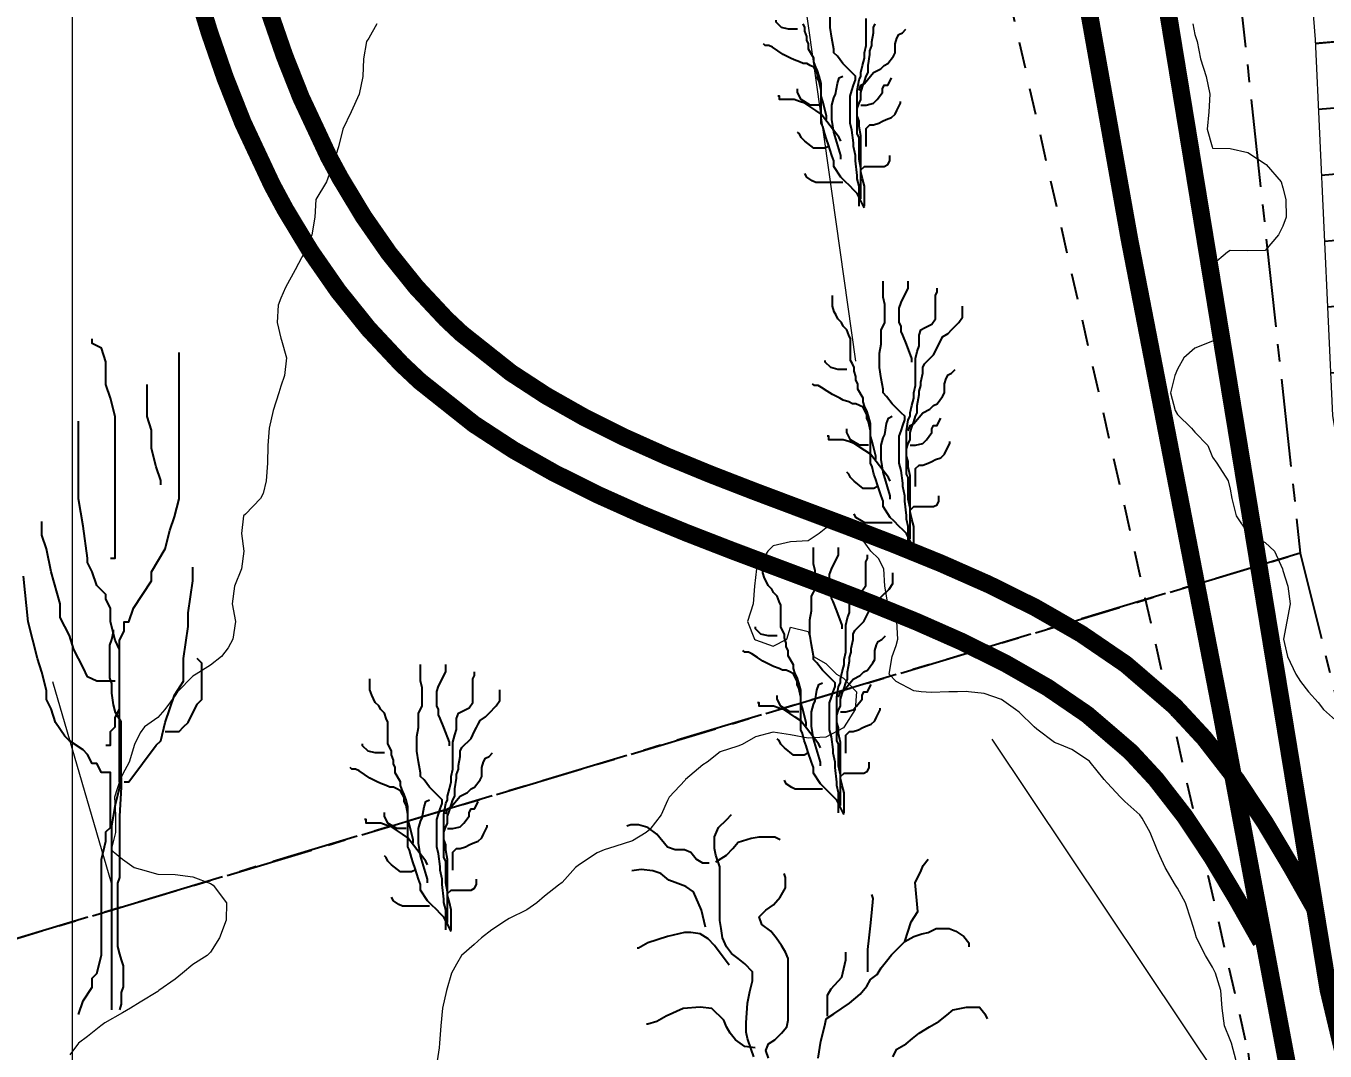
# Model space of a CAD drawing. Header units: centimetres. Extents: x 0 to 642158, y -847 to 649707.
# Drawn here: x 617065.5 to 617102.45, y 621195.53 to 621224.69 of the extents above; entities that cross this region are included whole.
import ezdxf

# ---------------------------------------------------------------- set-up
doc = ezdxf.new("R2010")
doc.units = ezdxf.units.CM
doc.header["$MEASUREMENT"] = 0
doc.linetypes.add('CENTERX2', pattern=[4, 2.5, -0.5, 0.5, -0.5])
doc.linetypes.add('JIS_02_0.7', pattern=[1.35, 0.75, -0.6])
for name, color, linetype, lineweight in [('MEV_grille', 254, 'Continuous', 9), ('MEV_legende', 7, 'Continuous', 5), ('MEV_schema paysager_V', 7, 'Continuous', 20), ('MEV_vegetal_V', 7, 'Continuous', 25), ('WAL_parcellaire agricole', 7, 'JIS_02_0.7', 25), ('WAL_topographie 0.5', 253, 'Continuous', 20)]:
    doc.layers.add(name, color=color, linetype=linetype, lineweight=lineweight)
doc.layers.add('MEV_schema paysager_Ha', color=7, linetype='Continuous', lineweight=25, transparency=0.13)
doc.layers.add('MEV_vegetal_Hide', color=7, linetype='Continuous', lineweight=15, plot=False, transparency=0.76)
doc.layers.add('SPW_parcellaire cadastral', color=7, linetype='CENTERX2', lineweight=25, true_color=0xff0542)
doc.styles.add('MEV 1', font='Helvetica.ttf')
doc.linetypes.add('FENCELINE1', pattern='A,6.35,-2.54,[133,ltypeshp.shx,S=2.54,R=0,X=-2.54,Y=0],-2.54,25.4', length=36.83)
picture_1 = doc.add_image_def('image2.png', size_in_pixel=(6614, 11023))

# ---------------------------------------------------------------- blocks, each defined once
blk = doc.blocks.new('legende vegetal')
at = {"layer": 'MEV_vegetal_V'}
for points in [[(617089.097, 621219.373), (617089.097, 621219.937), (617089.046, 621220.143), (617089.046, 621220.245), (617088.995, 621220.656), (617088.995, 621220.81), (617088.943, 621221.066), (617088.943, 621221.169), (617088.892, 621221.528), (617088.841, 621221.733), (617088.841, 621222.503), (617088.892, 621222.657), (617088.943, 621222.811), (617088.995, 621222.965), (617088.995, 621223.068), (617088.892, 621223.17), (617088.789, 621223.273), (617088.635, 621223.427), (617088.481, 621223.632), (617088.379, 621223.735), (617088.379, 621223.837), (617088.327, 621224.145), (617088.276, 621224.453), (617088.276, 621224.864)], [(617089.251, 621219.322), (617089.2, 621219.424), (617089.046, 621219.732), (617088.943, 621219.835), (617088.841, 621219.937), (617088.687, 621220.091), (617088.584, 621220.194), (617088.379, 621220.502), (617088.379, 621220.656), (617088.327, 621220.81), (617088.225, 621221.118), (617088.173, 621221.272), (617088.122, 621221.426), (617088.071, 621221.631), (617088.019, 621221.733), (617088.019, 621222.862), (617087.968, 621223.068), (617087.917, 621223.221), (617087.865, 621223.324), (617087.814, 621223.478), (617087.814, 621223.581), (617087.66, 621223.837), (617087.66, 621223.991), (617087.609, 621224.094), (617087.609, 621224.196), (617087.557, 621224.35), (617087.557, 621224.453), (617087.506, 621224.556)], [(617089.251, 621219.373), (617089.251, 621219.937), (617089.2, 621220.143), (617089.149, 621220.348), (617089.149, 621220.451), (617089.097, 621220.707), (617089.097, 621221.323), (617089.046, 621221.426), (617089.046, 621222.657), (617089.097, 621222.965), (617089.149, 621223.068), (617089.149, 621223.17), (617089.2, 621223.375), (617089.251, 621223.581), (617089.251, 621223.735), (617089.303, 621223.94), (617089.303, 621224.71)], [(617089.149, 621219.578), (617089.149, 621221.374), (617089.097, 621221.631), (617089.097, 621221.785), (617089.046, 621221.939), (617089.046, 621222.144), (617089.097, 621222.298), (617089.149, 621222.4), (617089.149, 621222.606), (617089.2, 621222.76), (617089.251, 621222.914), (617089.303, 621223.068), (617089.354, 621223.17), (617089.354, 621223.375), (617089.405, 621223.683), (617089.405, 621223.786), (617089.457, 621223.94), (617089.457, 621224.043), (617089.508, 621224.299), (617089.508, 621224.453), (617089.559, 621224.556)], [(617087.352, 621224.402), (617087.095, 621224.402), (617086.89, 621224.453), (617086.736, 621224.607), (617086.736, 621224.658)], [(617089.097, 621222.657), (617089.149, 621222.811), (617089.251, 621222.862), (617089.508, 621223.17), (617089.713, 621223.273), (617089.816, 621223.375), (617089.919, 621223.427), (617090.073, 621223.632), (617090.124, 621223.735), (617090.124, 621223.991), (617090.175, 621224.145), (617090.227, 621224.248), (617090.329, 621224.299), (617090.432, 621224.402)], [(617088.173, 621221.836), (617088.173, 621221.939), (617088.071, 621222.349), (617088.019, 621222.503), (617088.019, 621222.657), (617087.968, 621222.914), (617087.917, 621223.016), (617087.917, 621223.119), (617087.865, 621223.221), (617087.814, 621223.324), (617087.711, 621223.375), (617087.609, 621223.427), (617087.506, 621223.427), (617087.403, 621223.478), (617087.249, 621223.529), (617087.147, 621223.581), (617086.941, 621223.683), (617086.787, 621223.786), (617086.633, 621223.889), (617086.531, 621223.94), (617086.428, 621223.94), (617086.377, 621223.991)], [(617088.584, 621220.707), (617088.584, 621220.81), (617088.379, 621221.477), (617088.327, 621221.836), (617088.327, 621222.247), (617088.379, 621222.452), (617088.43, 621222.554), (617088.481, 621222.862), (617088.533, 621223.016), (617088.635, 621223.068)], [(617089.149, 621222.247), (617089.303, 621222.247), (617089.508, 621222.298), (617089.611, 621222.4), (617089.765, 621222.606), (617089.765, 621222.708), (617089.816, 621222.811), (617089.919, 621222.811), (617089.97, 621222.914), (617090.021, 621223.016)], [(617088.584, 621221.22), (617088.533, 621221.323), (617088.019, 621221.99), (617087.865, 621222.093), (617087.557, 621222.298), (617087.403, 621222.349), (617087.249, 621222.4), (617086.839, 621222.4), (617086.839, 621222.503), (617086.787, 621222.503)], [(617087.968, 621222.247), (617087.711, 621222.247), (617087.455, 621222.4), (617087.352, 621222.606), (617087.352, 621222.708)], [(617089.303, 621221.066), (617089.303, 621221.579), (617089.405, 621221.682), (617089.508, 621221.682), (617089.662, 621221.733), (617089.765, 621221.785), (617089.867, 621221.836), (617090.021, 621221.887), (617090.124, 621221.99), (617090.175, 621222.093), (617090.278, 621222.298), (617090.278, 621222.349)], [(617088.225, 621221.066), (617088.122, 621221.015), (617087.814, 621221.015), (617087.557, 621221.22), (617087.455, 621221.323), (617087.403, 621221.426), (617087.352, 621221.477)], [(617089.149, 621220.245), (617089.149, 621220.399), (617089.251, 621220.502), (617089.816, 621220.502), (617089.919, 621220.553), (617089.97, 621220.656), (617089.97, 621220.81)], [(617088.635, 621220.04), (617087.865, 621220.04), (617087.763, 621220.091), (617087.609, 621220.194), (617087.557, 621220.297)], [(617090.498, 621209.697), (617090.498, 621210.262), (617090.447, 621210.467), (617090.447, 621210.57), (617090.396, 621210.98), (617090.396, 621211.134), (617090.344, 621211.391), (617090.344, 621211.493), (617090.293, 621211.853), (617090.242, 621212.058), (617090.242, 621212.827), (617090.293, 621212.981), (617090.344, 621213.135), (617090.396, 621213.289), (617090.396, 621213.392), (617090.293, 621213.495), (617090.19, 621213.597), (617090.036, 621213.751), (617089.882, 621213.956), (617089.78, 621214.059), (617089.78, 621214.162), (617089.728, 621214.47), (617089.677, 621214.777), (617089.677, 621215.188), (617089.728, 621215.444), (617089.728, 621215.855), (617089.78, 621215.958), (617089.831, 621216.06), (617089.831, 621216.573), (617089.78, 621216.779), (617089.78, 621217.24)], [(617090.601, 621214.931), (617090.601, 621215.034), (617090.447, 621215.444), (617090.344, 621215.701), (617090.293, 621215.804), (617090.293, 621215.958), (617090.242, 621216.06), (617090.242, 621216.471), (617090.293, 621216.625), (617090.498, 621217.035), (617090.498, 621217.24)], [(617090.652, 621209.646), (617090.601, 621209.749), (617090.447, 621210.057), (617090.344, 621210.159), (617090.242, 621210.262), (617090.088, 621210.416), (617089.985, 621210.518), (617089.78, 621210.826), (617089.78, 621210.98), (617089.728, 621211.134), (617089.626, 621211.442), (617089.574, 621211.596), (617089.523, 621211.75), (617089.472, 621211.955), (617089.42, 621212.058), (617089.42, 621213.187), (617089.369, 621213.392), (617089.318, 621213.546), (617089.266, 621213.649), (617089.215, 621213.802), (617089.215, 621213.905), (617089.061, 621214.162), (617089.061, 621214.316), (617089.01, 621214.418), (617089.01, 621214.521), (617088.958, 621214.675), (617088.958, 621214.777), (617088.907, 621214.88), (617088.856, 621214.983), (617088.856, 621215.598), (617088.804, 621215.701), (617088.753, 621215.855), (617088.65, 621215.958), (617088.599, 621216.06), (617088.496, 621216.163), (617088.445, 621216.266), (617088.394, 621216.368), (617088.342, 621216.522), (617088.342, 621216.83)], [(617090.652, 621209.697), (617090.652, 621210.262), (617090.601, 621210.467), (617090.55, 621210.672), (617090.55, 621210.775), (617090.498, 621211.032), (617090.498, 621211.647), (617090.447, 621211.75), (617090.447, 621212.981), (617090.498, 621213.289), (617090.55, 621213.392), (617090.55, 621213.495), (617090.601, 621213.7), (617090.652, 621213.905), (617090.652, 621214.059), (617090.704, 621214.264), (617090.704, 621215.034), (617090.755, 621215.239), (617090.806, 621215.393), (617090.806, 621215.701), (617090.858, 621215.855), (617090.96, 621215.906), (617091.166, 621216.009), (617091.268, 621216.163), (617091.268, 621216.83), (617091.32, 621216.933), (617091.32, 621217.035)], [(617090.55, 621209.903), (617090.55, 621211.699), (617090.498, 621211.955), (617090.498, 621212.109), (617090.447, 621212.263), (617090.447, 621212.468), (617090.498, 621212.622), (617090.55, 621212.725), (617090.55, 621212.93), (617090.601, 621213.084), (617090.652, 621213.238), (617090.704, 621213.392), (617090.755, 621213.495), (617090.755, 621213.7), (617090.806, 621214.008), (617090.806, 621214.11), (617090.858, 621214.264), (617090.858, 621214.367), (617090.909, 621214.623), (617090.909, 621214.777), (617090.96, 621214.88), (617091.217, 621215.137), (617091.32, 621215.342), (617091.371, 621215.444), (617091.422, 621215.547), (617091.474, 621215.65), (617091.628, 621215.752), (617091.73, 621215.855), (617091.936, 621216.06), (617092.038, 621216.214), (617092.038, 621216.522)], [(617067.809, 621209.361), (617067.939, 621209.361), (617067.939, 621213.387), (617067.809, 621213.906), (617067.679, 621214.296), (617067.679, 621214.945), (617067.549, 621215.335), (617067.289, 621215.465), (617067.289, 621215.595)], [(617067.679, 621204.035), (617067.809, 621204.035), (617067.809, 621204.425), (617067.939, 621204.555), (617067.939, 621204.815), (617068.069, 621205.075), (617068.069, 621207.023), (617068.198, 621207.282), (617068.198, 621207.542), (617068.329, 621207.542), (617068.459, 621207.932), (617068.978, 621208.711), (617068.978, 621208.971), (617069.368, 621209.62), (617069.498, 621210.14), (617069.628, 621210.53), (617069.758, 621211.049), (617069.758, 621215.205)], [(617088.753, 621214.726), (617088.496, 621214.726), (617088.291, 621214.777), (617088.137, 621214.931), (617088.137, 621214.983)], [(617090.498, 621212.981), (617090.55, 621213.135), (617090.652, 621213.187), (617090.909, 621213.495), (617091.114, 621213.597), (617091.217, 621213.7), (617091.32, 621213.751), (617091.474, 621213.956), (617091.525, 621214.059), (617091.525, 621214.316), (617091.576, 621214.47), (617091.628, 621214.572), (617091.73, 621214.623), (617091.833, 621214.726)], [(617069.238, 621211.439), (617069.238, 621211.568), (617069.108, 621211.958), (617068.978, 621212.478), (617068.978, 621212.997), (617068.849, 621213.387), (617068.849, 621214.296)], [(617089.574, 621212.16), (617089.574, 621212.263), (617089.472, 621212.674), (617089.42, 621212.827), (617089.42, 621212.981), (617089.369, 621213.238), (617089.318, 621213.341), (617089.318, 621213.443), (617089.266, 621213.546), (617089.215, 621213.649), (617089.112, 621213.7), (617089.01, 621213.751), (617088.907, 621213.751), (617088.804, 621213.802), (617088.65, 621213.854), (617088.548, 621213.905), (617088.342, 621214.008), (617088.188, 621214.11), (617088.034, 621214.213), (617087.932, 621214.264), (617087.829, 621214.264), (617087.778, 621214.316)], [(617068.069, 621202.996), (617068.069, 621206.763), (617067.939, 621207.023), (617067.809, 621207.542), (617067.809, 621207.932), (617067.679, 621208.192), (617067.679, 621208.321), (617067.419, 621208.581), (617067.289, 621208.971), (617067.159, 621209.231), (617067.159, 621209.361), (617067.03, 621210.27), (617066.899, 621211.049), (617066.899, 621213.257)], [(617089.985, 621211.032), (617089.985, 621211.134), (617089.78, 621211.801), (617089.728, 621212.16), (617089.728, 621212.571), (617089.78, 621212.776), (617089.831, 621212.879), (617089.882, 621213.187), (617089.934, 621213.341), (617090.036, 621213.392)], [(617090.55, 621212.571), (617090.704, 621212.571), (617090.909, 621212.622), (617091.012, 621212.725), (617091.166, 621212.93), (617091.166, 621213.033), (617091.217, 621213.135), (617091.32, 621213.135), (617091.371, 621213.238), (617091.422, 621213.341)], [(617089.985, 621211.545), (617089.934, 621211.647), (617089.42, 621212.314), (617089.266, 621212.417), (617088.958, 621212.622), (617088.804, 621212.674), (617088.65, 621212.725), (617088.24, 621212.725), (617088.24, 621212.827), (617088.188, 621212.827)], [(617089.369, 621212.571), (617089.112, 621212.571), (617088.856, 621212.725), (617088.753, 621212.93), (617088.753, 621213.033)], [(617090.704, 621211.391), (617090.704, 621211.904), (617090.806, 621212.006), (617090.909, 621212.006), (617091.063, 621212.058), (617091.166, 621212.109), (617091.268, 621212.16), (617091.422, 621212.212), (617091.525, 621212.314), (617091.576, 621212.417), (617091.679, 621212.622), (617091.679, 621212.674)], [(617089.626, 621211.391), (617089.523, 621211.339), (617089.215, 621211.339), (617088.958, 621211.545), (617088.856, 621211.647), (617088.804, 621211.75), (617088.753, 621211.801)], [(617066.899, 621196.372), (617067.03, 621196.762), (617067.289, 621197.152), (617067.289, 621197.412), (617067.419, 621197.541), (617067.549, 621198.061), (617067.549, 621200.788), (617067.679, 621201.308), (617067.679, 621201.568), (617067.809, 621201.698), (617067.809, 621203.256), (617067.549, 621203.256), (617067.419, 621203.516), (617067.289, 621203.516), (617067.159, 621203.776), (617067.03, 621203.906), (617066.64, 621204.165), (617066.51, 621204.295), (617066.25, 621204.685), (617066.12, 621205.075), (617065.99, 621205.334), (617065.99, 621205.594), (617065.86, 621206.113), (617065.73, 621206.503), (617065.6, 621207.023), (617065.47, 621207.542), (617065.34, 621208.841)], [(617090.55, 621210.57), (617090.55, 621210.724), (617090.652, 621210.826), (617091.217, 621210.826), (617091.32, 621210.878), (617091.371, 621210.98), (617091.371, 621211.134)], [(617090.036, 621210.364), (617089.266, 621210.364), (617089.164, 621210.416), (617089.01, 621210.518), (617088.958, 621210.621)], [(617067.939, 621205.854), (617067.419, 621205.854), (617067.159, 621205.984), (617067.03, 621206.243), (617066.769, 621206.763), (617066.64, 621207.153), (617066.379, 621207.672), (617066.379, 621208.062), (617066.12, 621208.971), (617065.99, 621209.62), (617065.86, 621210.01), (617065.86, 621210.4)], [(617088.516, 621202.116), (617088.516, 621202.681), (617088.465, 621202.886), (617088.465, 621202.989), (617088.414, 621203.399), (617088.414, 621203.553), (617088.363, 621203.81), (617088.363, 621203.912), (617088.311, 621204.272), (617088.26, 621204.477), (617088.26, 621205.246), (617088.311, 621205.4), (617088.363, 621205.554), (617088.414, 621205.708), (617088.414, 621205.811), (617088.311, 621205.914), (617088.208, 621206.016), (617088.054, 621206.17), (617087.9, 621206.375), (617087.798, 621206.478), (617087.798, 621206.581), (617087.746, 621206.889), (617087.695, 621207.196), (617087.695, 621207.607), (617087.746, 621207.863), (617087.746, 621208.274), (617087.798, 621208.377), (617087.849, 621208.479), (617087.849, 621208.992), (617087.798, 621209.198), (617087.798, 621209.659)], [(617088.619, 621207.35), (617088.619, 621207.453), (617088.465, 621207.863), (617088.363, 621208.12), (617088.311, 621208.223), (617088.311, 621208.377), (617088.26, 621208.479), (617088.26, 621208.89), (617088.311, 621209.044), (617088.516, 621209.454), (617088.516, 621209.659)], [(617088.67, 621202.116), (617088.67, 621202.681), (617088.619, 621202.886), (617088.568, 621203.091), (617088.568, 621203.194), (617088.516, 621203.45), (617088.516, 621204.066), (617088.465, 621204.169), (617088.465, 621205.4), (617088.516, 621205.708), (617088.568, 621205.811), (617088.568, 621205.914), (617088.619, 621206.119), (617088.67, 621206.324), (617088.67, 621206.478), (617088.722, 621206.683), (617088.722, 621207.453), (617088.773, 621207.658), (617088.824, 621207.812), (617088.824, 621208.12), (617088.876, 621208.274), (617088.978, 621208.325), (617089.184, 621208.428), (617089.287, 621208.582), (617089.287, 621209.249), (617089.338, 621209.352), (617089.338, 621209.454)], [(617068.198, 621202.996), (617068.329, 621202.996), (617069.108, 621204.035), (617069.238, 621204.165), (617069.368, 621204.685), (617069.498, 621205.075), (617069.628, 621205.464), (617069.888, 621205.854), (617069.888, 621206.503), (617070.017, 621207.412), (617070.017, 621207.802), (617070.148, 621208.711), (617070.148, 621209.101)], [(617088.67, 621202.065), (617088.619, 621202.168), (617088.465, 621202.476), (617088.363, 621202.578), (617088.26, 621202.681), (617088.106, 621202.835), (617088.003, 621202.937), (617087.798, 621203.245), (617087.798, 621203.399), (617087.746, 621203.553), (617087.644, 621203.861), (617087.592, 621204.015), (617087.541, 621204.169), (617087.49, 621204.374), (617087.439, 621204.477), (617087.439, 621205.606), (617087.387, 621205.811), (617087.336, 621205.965), (617087.284, 621206.067), (617087.233, 621206.221), (617087.233, 621206.324), (617087.079, 621206.581), (617087.079, 621206.735), (617087.028, 621206.837), (617087.028, 621206.94), (617086.976, 621207.094), (617086.976, 621207.196), (617086.925, 621207.299), (617086.874, 621207.402), (617086.874, 621208.017), (617086.822, 621208.12), (617086.771, 621208.274), (617086.669, 621208.377), (617086.617, 621208.479), (617086.515, 621208.582), (617086.463, 621208.684), (617086.412, 621208.787), (617086.36, 621208.941), (617086.36, 621209.249)], [(617088.568, 621202.322), (617088.568, 621204.118), (617088.516, 621204.374), (617088.516, 621204.528), (617088.465, 621204.682), (617088.465, 621204.887), (617088.516, 621205.041), (617088.568, 621205.144), (617088.568, 621205.349), (617088.619, 621205.503), (617088.67, 621205.657), (617088.722, 621205.811), (617088.773, 621205.914), (617088.773, 621206.119), (617088.824, 621206.427), (617088.824, 621206.529), (617088.876, 621206.683), (617088.876, 621206.786), (617088.927, 621207.042), (617088.927, 621207.196), (617088.978, 621207.299), (617089.235, 621207.556), (617089.338, 621207.761), (617089.389, 621207.863), (617089.44, 621207.966), (617089.492, 621208.069), (617089.646, 621208.171), (617089.748, 621208.274), (617089.954, 621208.479), (617090.056, 621208.633), (617090.056, 621208.941)], [(617067.843, 621196.508), (617067.843, 621201.749), (617067.897, 621202.022), (617067.952, 621202.35), (617068.116, 621203.005), (617068.116, 621204.697), (617067.952, 621204.97), (617067.897, 621205.189), (617067.843, 621205.516), (617067.843, 621205.789), (617067.788, 621205.953), (617067.788, 621206.881), (617067.843, 621207.045), (617067.897, 621207.263), (617067.897, 621207.318)], [(617086.771, 621207.145), (617086.515, 621207.145), (617086.309, 621207.196), (617086.155, 621207.35), (617086.155, 621207.402)], [(617088.516, 621205.4), (617088.568, 621205.554), (617088.67, 621205.606), (617088.927, 621205.914), (617089.132, 621206.016), (617089.235, 621206.119), (617089.338, 621206.17), (617089.492, 621206.375), (617089.543, 621206.478), (617089.543, 621206.735), (617089.594, 621206.889), (617089.646, 621206.991), (617089.748, 621207.042), (617089.851, 621207.145)], [(617069.368, 621204.425), (617069.758, 621204.425), (617069.888, 621204.555), (617070.017, 621204.685), (617070.278, 621205.204), (617070.407, 621205.334), (617070.407, 621206.373), (617070.278, 621206.503)], [(617087.592, 621204.579), (617087.592, 621204.682), (617087.49, 621205.093), (617087.439, 621205.246), (617087.439, 621205.4), (617087.387, 621205.657), (617087.336, 621205.76), (617087.336, 621205.862), (617087.284, 621205.965), (617087.233, 621206.067), (617087.13, 621206.119), (617087.028, 621206.17), (617086.925, 621206.17), (617086.822, 621206.221), (617086.669, 621206.273), (617086.566, 621206.324), (617086.36, 621206.427), (617086.206, 621206.529), (617086.052, 621206.632), (617085.95, 621206.683), (617085.847, 621206.683), (617085.796, 621206.735)], [(617077.343, 621198.789), (617077.343, 621199.354), (617077.292, 621199.559), (617077.292, 621199.662), (617077.24, 621200.072), (617077.24, 621200.226), (617077.189, 621200.483), (617077.189, 621200.585), (617077.138, 621200.944), (617077.086, 621201.15), (617077.086, 621201.919), (617077.138, 621202.073), (617077.189, 621202.227), (617077.24, 621202.381), (617077.24, 621202.484), (617077.138, 621202.586), (617077.035, 621202.689), (617076.881, 621202.843), (617076.727, 621203.048), (617076.624, 621203.151), (617076.624, 621203.254), (617076.573, 621203.561), (617076.522, 621203.869), (617076.522, 621204.28), (617076.573, 621204.536), (617076.573, 621204.947), (617076.624, 621205.05), (617076.676, 621205.152), (617076.676, 621205.665), (617076.624, 621205.871), (617076.624, 621206.332)], [(617077.446, 621204.023), (617077.446, 621204.126), (617077.292, 621204.536), (617077.189, 621204.793), (617077.138, 621204.896), (617077.138, 621205.05), (617077.086, 621205.152), (617077.086, 621205.563), (617077.138, 621205.717), (617077.343, 621206.127), (617077.343, 621206.332)], [(617077.497, 621198.789), (617077.497, 621199.354), (617077.446, 621199.559), (617077.394, 621199.764), (617077.394, 621199.867), (617077.343, 621200.123), (617077.343, 621200.739), (617077.292, 621200.842), (617077.292, 621202.073), (617077.343, 621202.381), (617077.394, 621202.484), (617077.394, 621202.586), (617077.446, 621202.792), (617077.497, 621202.997), (617077.497, 621203.151), (617077.548, 621203.356), (617077.548, 621204.126), (617077.599, 621204.331), (617077.651, 621204.485), (617077.651, 621204.793), (617077.702, 621204.947), (617077.805, 621204.998), (617078.01, 621205.101), (617078.113, 621205.255), (617078.113, 621205.922), (617078.164, 621206.024), (617078.164, 621206.127)], [(617077.497, 621198.738), (617077.446, 621198.841), (617077.292, 621199.148), (617077.189, 621199.251), (617077.086, 621199.354), (617076.932, 621199.508), (617076.829, 621199.61), (617076.624, 621199.918), (617076.624, 621200.072), (617076.573, 621200.226), (617076.47, 621200.534), (617076.419, 621200.688), (617076.368, 621200.842), (617076.316, 621201.047), (617076.265, 621201.15), (617076.265, 621202.279), (617076.214, 621202.484), (617076.162, 621202.638), (617076.111, 621202.74), (617076.059, 621202.894), (617076.059, 621202.997), (617075.905, 621203.254), (617075.905, 621203.407), (617075.854, 621203.51), (617075.854, 621203.613), (617075.803, 621203.767), (617075.803, 621203.869), (617075.752, 621203.972), (617075.7, 621204.075), (617075.7, 621204.69), (617075.649, 621204.793), (617075.598, 621204.947), (617075.495, 621205.05), (617075.444, 621205.152), (617075.341, 621205.255), (617075.29, 621205.357), (617075.238, 621205.46), (617075.187, 621205.614), (617075.187, 621205.922)], [(617088.003, 621203.45), (617088.003, 621203.553), (617087.798, 621204.22), (617087.746, 621204.579), (617087.746, 621204.99), (617087.798, 621205.195), (617087.849, 621205.298), (617087.9, 621205.606), (617087.952, 621205.76), (617088.054, 621205.811)], [(617088.568, 621204.99), (617088.722, 621204.99), (617088.927, 621205.041), (617089.03, 621205.144), (617089.184, 621205.349), (617089.184, 621205.452), (617089.235, 621205.554), (617089.338, 621205.554), (617089.389, 621205.657), (617089.44, 621205.76)], [(617077.394, 621198.994), (617077.394, 621200.79), (617077.343, 621201.047), (617077.343, 621201.201), (617077.292, 621201.355), (617077.292, 621201.56), (617077.343, 621201.714), (617077.394, 621201.817), (617077.394, 621202.022), (617077.446, 621202.176), (617077.497, 621202.33), (617077.548, 621202.484), (617077.599, 621202.586), (617077.599, 621202.792), (617077.651, 621203.1), (617077.651, 621203.202), (617077.702, 621203.356), (617077.702, 621203.459), (617077.753, 621203.715), (617077.753, 621203.869), (617077.805, 621203.972), (617078.062, 621204.228), (617078.164, 621204.434), (617078.216, 621204.536), (617078.267, 621204.639), (617078.318, 621204.742), (617078.472, 621204.844), (617078.575, 621204.947), (617078.78, 621205.152), (617078.883, 621205.306), (617078.883, 621205.614)], [(617087.387, 621204.99), (617087.13, 621204.99), (617086.874, 621205.144), (617086.771, 621205.349), (617086.771, 621205.452)], [(617088.003, 621203.964), (617087.952, 621204.066), (617087.439, 621204.733), (617087.284, 621204.836), (617086.976, 621205.041), (617086.822, 621205.093), (617086.669, 621205.144), (617086.258, 621205.144), (617086.258, 621205.246), (617086.206, 621205.246)], [(617088.722, 621203.81), (617088.722, 621204.323), (617088.824, 621204.425), (617088.927, 621204.425), (617089.081, 621204.477), (617089.184, 621204.528), (617089.287, 621204.579), (617089.44, 621204.631), (617089.543, 621204.733), (617089.594, 621204.836), (617089.697, 621205.041), (617089.697, 621205.093)], [(617075.598, 621203.818), (617075.341, 621203.818), (617075.135, 621203.869), (617074.981, 621204.023), (617074.981, 621204.075)], [(617087.644, 621203.81), (617087.541, 621203.758), (617087.233, 621203.758), (617086.976, 621203.964), (617086.874, 621204.066), (617086.822, 621204.169), (617086.771, 621204.22)], [(617077.343, 621202.073), (617077.394, 621202.227), (617077.497, 621202.279), (617077.753, 621202.586), (617077.959, 621202.689), (617078.062, 621202.792), (617078.164, 621202.843), (617078.318, 621203.048), (617078.37, 621203.151), (617078.37, 621203.407), (617078.421, 621203.561), (617078.472, 621203.664), (617078.575, 621203.715), (617078.677, 621203.818)], [(617088.568, 621202.989), (617088.568, 621203.143), (617088.67, 621203.245), (617089.235, 621203.245), (617089.338, 621203.297), (617089.389, 621203.399), (617089.389, 621203.553)], [(617076.419, 621201.252), (617076.419, 621201.355), (617076.316, 621201.765), (617076.265, 621201.919), (617076.265, 621202.073), (617076.214, 621202.33), (617076.162, 621202.432), (617076.162, 621202.535), (617076.111, 621202.638), (617076.059, 621202.74), (617075.957, 621202.792), (617075.854, 621202.843), (617075.752, 621202.843), (617075.649, 621202.894), (617075.495, 621202.946), (617075.392, 621202.997), (617075.187, 621203.1), (617075.033, 621203.202), (617074.879, 621203.305), (617074.776, 621203.356), (617074.674, 621203.356), (617074.622, 621203.407)], [(617068.116, 621203.114), (617068.116, 621202.841), (617068.061, 621202.022), (617068.061, 621200.275), (617068.007, 621200.111), (617068.007, 621198.309), (617068.061, 621198.091), (617068.116, 621197.927), (617068.17, 621197.763), (617068.17, 621197.163), (617068.116, 621196.999), (617068.116, 621196.671), (617068.061, 621196.508)], [(617088.054, 621202.783), (617087.284, 621202.783), (617087.182, 621202.835), (617087.028, 621202.937), (617086.976, 621203.04)], [(617076.829, 621200.123), (617076.829, 621200.226), (617076.624, 621200.893), (617076.573, 621201.252), (617076.573, 621201.663), (617076.624, 621201.868), (617076.676, 621201.971), (617076.727, 621202.279), (617076.778, 621202.432), (617076.881, 621202.484)], [(617077.394, 621201.663), (617077.548, 621201.663), (617077.753, 621201.714), (617077.856, 621201.817), (617078.01, 621202.022), (617078.01, 621202.125), (617078.062, 621202.227), (617078.164, 621202.227), (617078.216, 621202.33), (617078.267, 621202.432)], [(617076.214, 621201.663), (617075.957, 621201.663), (617075.7, 621201.817), (617075.598, 621202.022), (617075.598, 621202.125)], [(617086.108, 621195.17), (617086.034, 621195.393), (617085.922, 621195.692), (617085.884, 621195.878), (617085.884, 621196.139), (617085.922, 621196.698), (617085.996, 621197.033), (617086.071, 621197.332), (617086.071, 621197.593), (617085.847, 621197.816), (617085.661, 621197.965), (617085.474, 621198.114), (617085.325, 621198.301), (617085.213, 621198.562), (617085.176, 621198.823), (617085.139, 621199.046), (617085.139, 621200.574), (617085.027, 621200.91), (617084.989, 621201.096), (617084.989, 621201.432), (617085.101, 621201.693), (617085.325, 621201.916), (617085.474, 621202.065)], [(617076.829, 621200.637), (617076.778, 621200.739), (617076.265, 621201.406), (617076.111, 621201.509), (617075.803, 621201.714), (617075.649, 621201.765), (617075.495, 621201.817), (617075.084, 621201.817), (617075.084, 621201.919), (617075.033, 621201.919)], [(617077.548, 621200.483), (617077.548, 621200.996), (617077.651, 621201.098), (617077.753, 621201.098), (617077.907, 621201.15), (617078.01, 621201.201), (617078.113, 621201.252), (617078.267, 621201.304), (617078.37, 621201.406), (617078.421, 621201.509), (617078.523, 621201.714), (617078.523, 621201.765)], [(617084.84, 621200.686), (617084.654, 621200.686), (617084.468, 621200.798), (617084.318, 621200.984), (617084.132, 621201.059), (617083.871, 621201.059), (617083.647, 621201.134), (617083.349, 621201.506), (617083.088, 621201.693), (617082.827, 621201.767), (617082.603, 621201.767), (617082.491, 621201.73)], [(617085.027, 621200.723), (617085.325, 621200.91), (617085.512, 621201.096), (617085.661, 621201.283), (617086.034, 621201.394), (617086.258, 621201.432), (617086.705, 621201.432), (617086.854, 621201.357)], [(617076.47, 621200.483), (617076.368, 621200.431), (617076.059, 621200.431), (617075.803, 621200.637), (617075.7, 621200.739), (617075.649, 621200.842), (617075.598, 621200.893)], [(617090.396, 621198.45), (617090.583, 621199.009), (617090.769, 621199.307), (617090.695, 621200.127), (617090.844, 621200.425), (617090.919, 621200.612), (617091.068, 621200.798)], [(617077.394, 621199.662), (617077.394, 621199.815), (617077.497, 621199.918), (617078.062, 621199.918), (617078.164, 621199.969), (617078.216, 621200.072), (617078.216, 621200.226)], [(617084.729, 621198.86), (617084.617, 621199.345), (617084.393, 621199.866), (617084.169, 621200.015), (617083.871, 621200.127), (617083.684, 621200.202), (617083.461, 621200.388), (617083.237, 621200.463), (617082.901, 621200.5), (617082.64, 621200.463)], [(617086.518, 621195.132), (617086.444, 621195.356), (617086.518, 621195.542), (617086.705, 621195.654), (617086.891, 621195.841), (617087.04, 621196.027), (617087.078, 621196.213), (617087.078, 621197.965), (617087.003, 621198.152), (617086.891, 621198.338), (617086.742, 621198.562), (617086.593, 621198.748), (617086.332, 621198.935), (617086.258, 621199.158), (617086.444, 621199.345), (617086.668, 621199.494), (617086.854, 621199.717), (617087.003, 621199.978), (617087.003, 621200.276), (617086.966, 621200.388)], [(617076.881, 621199.456), (617076.111, 621199.456), (617076.008, 621199.508), (617075.854, 621199.61), (617075.803, 621199.713)], [(617089.352, 621197.593), (617089.352, 621198.226), (617089.39, 621198.562), (617089.427, 621198.897), (617089.464, 621199.27), (617089.501, 621199.68), (617089.464, 621199.792)], [(617085.4, 621197.779), (617084.989, 621198.338), (617084.803, 621198.525), (617084.579, 621198.674), (617084.318, 621198.711), (617084.132, 621198.711), (617083.647, 621198.599), (617083.088, 621198.413), (617082.827, 621198.264), (617082.789, 621198.264)], [(617087.935, 621195.132), (617088.01, 621195.617), (617088.122, 621196.064), (617088.159, 621196.251), (617088.383, 621196.4), (617088.83, 621196.698), (617089.129, 621196.959), (617089.315, 621197.183), (617089.427, 621197.369), (617089.613, 621197.518), (617089.725, 621197.704), (617089.874, 621197.891), (617090.024, 621198.077), (617090.21, 621198.264), (617090.396, 621198.45), (617090.658, 621198.599), (617090.881, 621198.674), (617091.068, 621198.711), (617091.291, 621198.823), (617091.664, 621198.823), (617091.851, 621198.748), (617092.074, 621198.599), (617092.224, 621198.413), (617092.224, 621198.301)], [(617088.196, 621196.325), (617088.196, 621196.922), (617088.308, 621197.108), (617088.606, 621197.443), (617088.718, 621197.928), (617088.718, 621198.152)], [(617086.145, 621195.431), (617085.847, 621195.468), (617085.586, 621195.654), (617085.437, 621195.841), (617085.325, 621196.027), (617085.25, 621196.213), (617084.915, 621196.549), (617084.579, 621196.586), (617084.095, 621196.549), (617083.61, 621196.325), (617083.349, 621196.176), (617083.088, 621196.102), (617083.05, 621196.102)], [(617090.061, 621195.17), (617090.173, 621195.393), (617090.434, 621195.542), (617090.62, 621195.692), (617090.807, 621195.841), (617091.105, 621196.027), (617091.366, 621196.176), (617091.59, 621196.362), (617091.776, 621196.512), (617091.963, 621196.549), (617092.149, 621196.586), (617092.522, 621196.586), (617092.671, 621196.4), (617092.745, 621196.251)]]:
    blk.add_lwpolyline(points, dxfattribs=at)
blk = doc.blocks.new('*U112')
at = {"layer": 'MEV_grille', "transparency": 33554687}
blk.add_lwpolyline([(0, 1825.476), (0, -1825.476)], dxfattribs=at)
blk = doc.blocks.new('*U113')
at = {"layer": 'MEV_grille', "color": 0, "linetype": 'ByBlock', "lineweight": -2, "transparency": 16777216}
blk.add_blockref('*U112', (1700, 0), dxfattribs=at)

msp = doc.modelspace()

# ---------------------------------------------------------------- hatches: boundary and pattern name
at = {"layer": 'MEV_schema paysager_Ha', "transparency": 33554687}
h = msp.add_hatch(dxfattribs=at)
h.set_pattern_fill('ANSI31', color=60, scale=30, angle=320)
h.paths.add_polyline_path([(617170.419, 620834.567), (617172.651, 620836.166), (617173.767, 620838.36), (617176.52, 620837.394), (617174.806, 620846.341), (617170.861, 620863.855), (617160.166, 620908.624), (617154.776, 620933.562), (617146.673, 620971.647), (617141.556, 621000.514), (617137.768, 621021.34), (617128.09, 621079.063), (617126.156, 621093.864), (617119.316, 621143.104), (617111.792, 621208.391), (617108.156, 621251.964), (617106.162, 621276.436), (617103.961, 621303.676), (617102.134, 621336.288), (617100.135, 621389.845), (617096.516, 621463.981), (617093.32, 621529.296), (617090.317, 621582.148), (617088.875, 621608.789), (617089.552, 621610.434), (617091.584, 621610.24), (617079.838, 621624.63), (617079.15, 621614.869), (617077.224, 621610.745), (617075.161, 621604.283), (617075.024, 621597.272), (617074.199, 621592.185), (617074.199, 621587.785), (617073.373, 621584.761), (617071.723, 621576.1), (617070.554, 621571.223), (617069.004, 621567.237), (617065.792, 621560.483), (617065.459, 621555.39), (617064.352, 621548.747), (617063.248, 621545.861), (617063.538, 621539.763), (617064.894, 621531.341), (617066.831, 621523.888), (617067.993, 621518.758), (617069.311, 621511.094), (617070.285, 621505.466), (617073.425, 621497.132), (617077.756, 621487.932), (617080.679, 621477.434), (617081.545, 621462.498), (617082.024, 621453.112), (617079.891, 621448.421), (617077.757, 621439.358), (617074.131, 621434.987), (617070.825, 621431.469), (617069.438, 621426.671), (617071.018, 621420.988), (617073.27, 621414.516), (617077.07, 621409.311), (617077.914, 621402.699), (617079.322, 621395.946), (617077.774, 621388.912), (617077.028, 621379.272), (617077.18, 621366.49), (617077.637, 621354.926), (617081.138, 621345.34), (617084.667, 621339.141), (617088.419, 621332.55), (617091.943, 621324.141), (617093.489, 621313.549), (617093.991, 621301.308), (617095.095, 621293.181), (617098.226, 621286.522), (617098.599, 621269.214), (617098.32, 621260.56), (617100.919, 621240.097), (617102.163, 621224.304), (617102.661, 621213.61), (617104.31, 621203.418), (617105.03, 621196.058), (617108.853, 621175.666), (617110.452, 621164.481), (617113.761, 621137.233), (617115.569, 621117.477), (617117.489, 621112.22), (617116.988, 621109.132), (617114.316, 621105.794), (617111.985, 621102.229), (617112.056, 621101.1), (617120.765, 621101.771), (617121.63, 621095.928), (617112.376, 621095.304), (617112.524, 621092.145), (617113.883, 621089.004), (617118.105, 621088.839), (617120.775, 621088.744), (617122.967, 621085.98), (617123.825, 621080.262), (617124.207, 621073.973), (617125.553, 621066.79), (617126.9, 621057.169), (617128.055, 621049.377), (617129.783, 621041.532), (617130.994, 621026.347), (617134.207, 621004.931), (617136.145, 620988.525), (617136.031, 620979.069), (617142.374, 620949.543), (617145.918, 620930.208), (617153.153, 620899.212), (617158.672, 620872.657), (617161.08, 620858.212), (617163.85, 620847.016), (617167.101, 620840.155), (617169.922, 620834.909)])
h = msp.add_hatch(dxfattribs=at)
h.set_pattern_fill('ANSI31', color=60, scale=15, angle=320)
h.paths.add_polyline_path([(617170.419, 620834.567), (617172.651, 620836.166), (617173.767, 620838.36), (617172.164, 620839.948), (617169.222, 620844.997), (617165.011, 620861.103), (617155.295, 620905.773), (617149.967, 620930.558), (617141.637, 620968.956), (617138.302, 620999.865), (617134.651, 621021.029), (617125.75, 621078.391), (617121.772, 621092.578), (617115.806, 621141.831), (617107.516, 621206.061), (617103.711, 621250.656), (617102.096, 621275.072), (617098.522, 621305.188), (617095.036, 621336.316), (617086.438, 621359.081), (617085.934, 621388.312), (617080.11, 621426.004), (617086.838, 621442.658), (617088.578, 621463.389), (617083.681, 621500.211), (617076.945, 621529.071), (617073.11, 621552.713), (617080.742, 621582.645), (617082.21, 621610.23), (617089.552, 621610.434), (617091.584, 621610.24), (617079.838, 621624.63), (617079.15, 621614.869), (617077.224, 621610.745), (617075.161, 621604.283), (617075.024, 621597.272), (617074.199, 621592.185), (617074.199, 621587.785), (617073.373, 621584.761), (617071.723, 621576.1), (617070.554, 621571.223), (617069.004, 621567.237), (617065.792, 621560.483), (617065.459, 621555.39), (617064.352, 621548.747), (617063.248, 621545.861), (617063.538, 621539.763), (617064.894, 621531.341), (617066.831, 621523.888), (617067.993, 621518.758), (617069.311, 621511.094), (617070.285, 621505.466), (617073.425, 621497.132), (617077.756, 621487.932), (617080.679, 621477.434), (617081.545, 621462.498), (617082.024, 621453.112), (617079.891, 621448.421), (617077.757, 621439.358), (617074.131, 621434.987), (617070.825, 621431.469), (617069.438, 621426.671), (617071.018, 621420.988), (617073.27, 621414.516), (617077.07, 621409.311), (617077.914, 621402.699), (617079.322, 621395.946), (617077.774, 621388.912), (617077.028, 621379.272), (617077.18, 621366.49), (617077.637, 621354.926), (617081.138, 621345.34), (617084.667, 621339.141), (617088.419, 621332.55), (617091.943, 621324.141), (617093.489, 621313.549), (617093.991, 621301.308), (617095.095, 621293.181), (617098.226, 621286.522), (617098.599, 621269.214), (617098.32, 621260.56), (617100.919, 621240.097), (617102.163, 621224.304), (617102.661, 621213.61), (617104.31, 621203.418), (617105.03, 621196.058), (617108.853, 621175.666), (617110.452, 621164.481), (617113.761, 621137.233), (617115.569, 621117.477), (617117.489, 621112.22), (617116.988, 621109.132), (617114.316, 621105.794), (617111.985, 621102.229), (617112.056, 621101.1), (617120.765, 621101.771), (617121.63, 621095.928), (617112.376, 621095.304), (617112.524, 621092.145), (617113.883, 621089.004), (617118.105, 621088.839), (617120.775, 621088.744), (617122.967, 621085.98), (617123.825, 621080.262), (617124.207, 621073.973), (617125.553, 621066.79), (617126.9, 621057.169), (617128.055, 621049.377), (617129.783, 621041.532), (617130.994, 621026.347), (617134.207, 621004.931), (617136.145, 620988.525), (617136.031, 620979.069), (617142.374, 620949.543), (617145.918, 620930.208), (617153.153, 620899.212), (617158.672, 620872.657), (617161.08, 620858.212), (617163.85, 620847.016), (617167.101, 620840.155), (617169.922, 620834.909)])

# ---------------------------------------------------------------- linework, layer by layer
at = {"layer": 'MEV_schema paysager_V', "color": 60, "const_width": 0.5}
for points in [[(617110.277, 621100.618), (617111.124, 621109.529), (617111.382, 621116.71), (617111.574, 621125.307), (617110.935, 621135.4), (617109.34, 621150.055), (617106.104, 621177.648), (617104.154, 621190.505), (617102.541, 621197.282), (617100.539, 621209.483), (617096.053, 621236.837), (617089.623, 621273.757), (617077.79, 621343.258), (617071.163, 621389.516)], [(617108.822, 621103.031), (617109.811, 621117.869), (617110.075, 621125.387), (617109.255, 621136.748), (617107.17, 621155.599), (617105.176, 621171.458), (617103.362, 621186.14), (617101.579, 621194.056), (617099.483, 621205.218), (617096.884, 621218.628), (617084.5, 621288.232), (617075.813, 621343.77), (617069.415, 621389.248)], [(617070.319, 621225.815), (617070.721, 621224.506), (617071.168, 621223.214), (617071.671, 621221.942), (617072.502, 621220.167), (617072.877, 621219.471), (617073.593, 621218.285), (617074.382, 621217.149), (617075.245, 621216.076), (617076.177, 621215.08), (617076.708, 621214.581), (617078.245, 621213.361), (617079.367, 621212.628), (617080.54, 621211.965), (617081.755, 621211.359), (617083.004, 621210.799), (617084.281, 621210.273), (617085.579, 621209.769), (617086.889, 621209.276), (617088.204, 621208.783), (617089.518, 621208.276), (617090.832, 621207.741), (617092.109, 621207.177), (617093.359, 621206.558), (617094.556, 621205.872), (617095.68, 621205.104), (617096.922, 621204.038), (617097.638, 621203.265), (617098.469, 621202.194), (617099.228, 621201.05), (617099.939, 621199.857), (617100.626, 621198.641)], [(617072.432, 621225.065), (617072.856, 621223.84), (617073.325, 621222.655), (617074.11, 621220.976), (617074.441, 621220.364), (617075.104, 621219.265), (617075.825, 621218.228), (617076.605, 621217.257), (617077.452, 621216.352), (617077.886, 621215.944), (617079.298, 621214.823), (617080.304, 621214.167), (617081.385, 621213.555), (617082.525, 621212.986), (617083.715, 621212.453), (617084.95, 621211.944), (617086.221, 621211.451), (617087.523, 621210.961), (617088.845, 621210.465), (617090.182, 621209.949), (617091.536, 621209.398), (617092.872, 621208.808), (617094.207, 621208.147), (617095.513, 621207.398), (617096.777, 621206.535), (617098.172, 621205.337), (617099.013, 621204.43), (617099.932, 621203.244), (617100.751, 621202.009), (617101.495, 621200.761), (617102.193, 621199.526)]]:
    msp.add_lwpolyline(points, dxfattribs=at)
at = {"layer": 'MEV_schema paysager_V', "color": 60}
msp.add_lwpolyline([(617100.919, 621240.097), (617102.163, 621224.304), (617102.661, 621213.61), (617104.31, 621203.418), (617105.03, 621196.058), (617108.853, 621175.666), (617110.452, 621164.481), (617113.761, 621137.233), (617115.569, 621117.477), (617117.489, 621112.22), (617116.988, 621109.132), (617114.316, 621105.794), (617111.985, 621102.229), (617112.247, 621098.038), (617112.524, 621092.145), (617113.883, 621089.004), (617118.105, 621088.839), (617120.775, 621088.744), (617122.967, 621085.98), (617123.825, 621080.262)], dxfattribs=at)
at = {"layer": 'MEV_schema paysager_V', "color": 51}
msp.add_lwpolyline([(617066.259, 621206.04), (617067.924, 621200.315)], dxfattribs=at)
at = {"layer": 'MEV_schema paysager_V', "linetype": 'FENCELINE1', "ltscale": 0.2}
msp.add_lwpolyline([(617012.556, 621098.808), (617017.124, 621100.274), (617035.425, 621105.203), (617048.358, 621107.765), (617060.48, 621109.263), (617075.189, 621112.192), (617090.707, 621113.013), (617098.807, 621109.562), (617108.408, 621109.411), (617108.184, 621134.542), (617100.574, 621193.043), (617092.984, 621204.406)], dxfattribs=at)
at = {"layer": 'MEV_vegetal_Hide'}
msp.add_lwpolyline([(617065.569, 621381.901), (617089.092, 621215.154)], dxfattribs=at)
at = {"layer": 'SPW_parcellaire cadastral'}
for points in [[(616994.605, 621177.519), (616985.886, 621207.147), (616944.019, 621346.288), (616971.753, 621365.049), (617029.25, 621381.354), (617065.63, 621389.514), (617071.741, 621390.887), (617073.221, 621360.179), (617089.684, 621313.243), (617093.033, 621290.202), (617101.744, 621209.692), (616994.605, 621177.519)], [(616994.605, 621177.519), (617101.744, 621209.692), (617108.204, 621183.566), (617114.167, 621132.194), (617114.044, 621114.087), (617104.942, 621112.931), (617106.329, 621101.826), (617102.164, 621101.35), (617097.498, 621100.817), (617093.386, 621100.347), (617089.976, 621099.958), (617089.691, 621103.189), (617089.367, 621106.834), (617082.263, 621106.533), (617082.447, 621102.652), (617086.142, 621102.81), (617086.44, 621099.629), (617087.831, 621084.789), (617029.209, 621079.753), (617029.24, 621079.171), (617022.163, 621077.64)]]:
    msp.add_lwpolyline(points, dxfattribs=at)
at = {"layer": 'WAL_parcellaire agricole'}
msp.add_lwpolyline([(617081.824, 621276.897), (617100.262, 621195.472), (617108.341, 621134.652), (617108.844, 621106.902), (617099.094, 621109.401), (617070.416, 621108.969), (617065.416, 621105.397), (617060.988, 621103.54), (617054.345, 621104.039), (617051.631, 621105.753), (617042.845, 621103.895), (617012.847, 621093.891)], dxfattribs=at)
at = {"layer": 'WAL_topographie 0.5'}
for points in [[(617075.482, 621224.75), (617075.25, 621224.344), (617075.19, 621224.25), (617075.103, 621223.75), (617075.083, 621223.25), (617074.981, 621222.75), (617074.75, 621222.25), (617074.75, 621222.25), (617074.516, 621221.75), (617074.391, 621221.25), (617074.25, 621220.8), (617074.235, 621220.75), (617074.054, 621220.25), (617073.75, 621219.75), (617073.75, 621219.75), (617073.715, 621219.25), (617073.632, 621218.75), (617073.422, 621218.25), (617073.25, 621217.927), (617073.156, 621217.75), (617072.882, 621217.25), (617072.75, 621216.95), (617072.679, 621216.75), (617072.645, 621216.25), (617072.75, 621215.806), (617072.769, 621215.75), (617072.917, 621215.25), (617072.853, 621214.75), (617072.75, 621214.442), (617072.696, 621214.25), (617072.529, 621213.75), (617072.424, 621213.25), (617072.384, 621212.75), (617072.372, 621212.25), (617072.33, 621211.75), (617072.25, 621211.387), (617072.171, 621211.25), (617071.75, 621210.806), (617071.687, 621210.75), (617071.632, 621210.25), (617071.696, 621209.75), (617071.632, 621209.25), (617071.438, 621208.75), (617071.369, 621208.25), (617071.466, 621207.75), (617071.383, 621207.25), (617071.25, 621207), (617071.068, 621206.75), (617070.75, 621206.506), (617070.342, 621206.25), (617070.25, 621206.195), (617069.815, 621205.75), (617069.75, 621205.647), (617069.455, 621205.25), (617069.25, 621205.021), (617068.87, 621204.75), (617068.75, 621204.583), (617068.592, 621204.25), (617068.438, 621203.75), (617068.25, 621203.393), (617068.187, 621203.25), (617068.023, 621202.75), (617068.05, 621202.25), (617068.054, 621201.75), (617067.923, 621201.25), (617068.25, 621200.992), (617068.583, 621200.75), (617068.75, 621200.7), (617069.25, 621200.561), (617069.75, 621200.548), (617070.25, 621200.486), (617070.75, 621200.293), (617070.827, 621200.25), (617071.202, 621199.75), (617071.201, 621199.25), (617071.007, 621198.75), (617070.75, 621198.344), (617070.654, 621198.25), (617070.25, 621197.991), (617069.957, 621197.75), (617069.75, 621197.572), (617069.286, 621197.25), (617069.25, 621197.226), (617068.75, 621196.923), (617068.481, 621196.75), (617068.25, 621196.62), (617067.75, 621196.332), (617067.631, 621196.25), (617067.25, 621195.946), (617067, 621195.75), (617066.75, 621195.42)], [(617098.691, 621224.75), (617098.75, 621224.442), (617098.808, 621224.25), (617098.909, 621223.75), (617099.067, 621223.25), (617099.173, 621222.75), (617099.145, 621222.25), (617099.096, 621221.75), (617099.235, 621221.25), (617099.25, 621221.212), (617099.75, 621221.202), (617100.25, 621221.09), (617100.75, 621220.767), (617100.773, 621220.75), (617101.203, 621220.25), (617101.25, 621220.083), (617101.329, 621219.75), (617101.344, 621219.25), (617101.25, 621218.992), (617101.129, 621218.75), (617100.75, 621218.298), (617100.25, 621218.294), (617099.75, 621218.298), (617099.679, 621218.25), (617099.25, 621217.892), (617099.19, 621217.75), (617099.241, 621217.25), (617099.25, 621217.227), (617099.494, 621216.75), (617099.634, 621216.25), (617099.305, 621215.75), (617099.25, 621215.722), (617098.75, 621215.524), (617098.43, 621215.25), (617098.25, 621214.923), (617098.172, 621214.75), (617098.058, 621214.25), (617098.185, 621213.75), (617098.25, 621213.633), (617098.649, 621213.25), (617098.75, 621213.135), (617099.112, 621212.75), (617099.25, 621212.422), (617099.369, 621212.25), (617099.689, 621211.75), (617099.75, 621211.517), (617099.802, 621211.25), (617099.924, 621210.75), (617100.25, 621210.258), (617100.26, 621210.25), (617100.75, 621209.997), (617101.008, 621209.75), (617101.234, 621209.25), (617101.25, 621209.202), (617101.392, 621208.75), (617101.461, 621208.25), (617101.357, 621207.75), (617101.264, 621207.25), (617101.383, 621206.75), (617101.617, 621206.25), (617101.75, 621206.044), (617101.977, 621205.75), (617102.25, 621205.44), (617102.403, 621205.25), (617102.75, 621204.941)], [(617099.925, 621195.25), (617099.785, 621195.75), (617099.75, 621195.853), (617099.591, 621196.25), (617099.519, 621196.75), (617099.48, 621197.25), (617099.335, 621197.75), (617099.25, 621197.915), (617099.048, 621198.25), (617098.797, 621198.75), (617098.75, 621198.917), (617098.64, 621199.25), (617098.483, 621199.75), (617098.25, 621200.165), (617098.197, 621200.25), (617097.906, 621200.75), (617097.75, 621201.086), (617097.67, 621201.25), (617097.476, 621201.75), (617097.25, 621202.153), (617097.18, 621202.25), (617096.75, 621202.633), (617096.628, 621202.75), (617096.25, 621203.164), (617096.165, 621203.25), (617095.77, 621203.75), (617095.75, 621203.778), (617095.25, 621204.106), (617094.906, 621204.25), (617094.75, 621204.307), (617094.25, 621204.684), (617094.176, 621204.75), (617093.75, 621205.171), (617093.642, 621205.25), (617093.25, 621205.533), (617092.75, 621205.7), (617092.306, 621205.75), (617092.25, 621205.758), (617092, 621205.75), (617091.75, 621205.744), (617091.25, 621205.728), (617090.964, 621205.75), (617090.75, 621205.772), (617090.25, 621206.039), (617090.056, 621206.25), (617090.135, 621206.75), (617090.25, 621207.066), (617090.299, 621207.25), (617090.274, 621207.75), (617090.25, 621207.815), (617090.013, 621208.25), (617089.928, 621208.75), (617089.896, 621209.25), (617089.75, 621209.539), (617089.529, 621209.75), (617089.25, 621210.15), (617089.113, 621210.25), (617088.75, 621210.671), (617088.25, 621210.406), (617088.058, 621210.25), (617087.75, 621210.04), (617087.25, 621210.015), (617086.75, 621209.897), (617086.603, 621209.75), (617086.281, 621209.25), (617086.25, 621209), (617086.221, 621208.75), (617086.188, 621208.25), (617086.023, 621207.75), (617086.224, 621207.25), (617086.25, 621207.228), (617086.75, 621207.044), (617087.139, 621207.25), (617087.25, 621207.583), (617087.75, 621207.464), (617087.813, 621207.25), (617087.902, 621206.75), (617088.25, 621206.555), (617088.555, 621206.25), (617088.75, 621206.132), (617089.121, 621205.75), (617089.083, 621205.25), (617088.771, 621204.75), (617088.75, 621204.725), (617088.25, 621204.457), (617087.75, 621204.432), (617087.25, 621204.526), (617086.75, 621204.603), (617086.25, 621204.464), (617085.875, 621204.25), (617085.75, 621204.201), (617085.25, 621204.043), (617084.875, 621203.75), (617084.75, 621203.668), (617084.261, 621203.25), (617084.25, 621203.239), (617083.8, 621202.75), (617083.75, 621202.657), (617083.567, 621202.25), (617083.25, 621201.828), (617083.144, 621201.75), (617082.75, 621201.509), (617082.25, 621201.349), (617081.95, 621201.25), (617081.75, 621201.167), (617081.25, 621200.841), (617081.129, 621200.75), (617080.75, 621200.323), (617080.652, 621200.25), (617080.25, 621199.939), (617080.028, 621199.75), (617079.75, 621199.548), (617079.25, 621199.3), (617079.169, 621199.25), (617078.75, 621198.981), (617078.458, 621198.75), (617078.25, 621198.557), (617077.893, 621198.25), (617077.75, 621198), (617077.607, 621197.75), (617077.461, 621197.25), (617077.35, 621196.75), (617077.303, 621196.25), (617077.265, 621195.75), (617077.25, 621195.625), (617077.196, 621195.25)]]:
    msp.add_lwpolyline(points, dxfattribs=at)

# ---------------------------------------------------------------- block references
at = {"layer": 'MEV_grille', "transparency": 33554687}
msp.add_blockref('*U113', (615366.814, 620593.644), dxfattribs=at)
at = {"layer": 'MEV_vegetal_V'}
msp.add_blockref('legende vegetal', (0.098, 0.193), dxfattribs=at)

# ---------------------------------------------------------------- texts
at = {"layer": 'MEV_legende', "color": 22, "transparency": 33554687, "insert": (617059.38, 621225.511), "char_height": 1.5, "attachment_point": 1, "rotation": 16.2807, "style": 'MEV 1', "bg_fill": 1, "box_fill_scale": 1.1, "bg_fill_color": 100, "bg_fill_transparency": 0}
msp.add_mtext_dynamic_manual_height_columns('\\pxqc;{\\C256;Périmètre de réhabilitation}', width=24.89501, gutter_width=12.5, heights=[0], dxfattribs=at)

# ---------------------------------------------------------------- pictures from other files: only their frames are drawn
image = msp.add_image(picture_1, insert=(616830.845, 620745.783), size_in_units=(429.466, 715.756), dxfattribs=dict(brightness=75))
image.dxf.flags = 7

doc.saveas('drawing.dxf')
